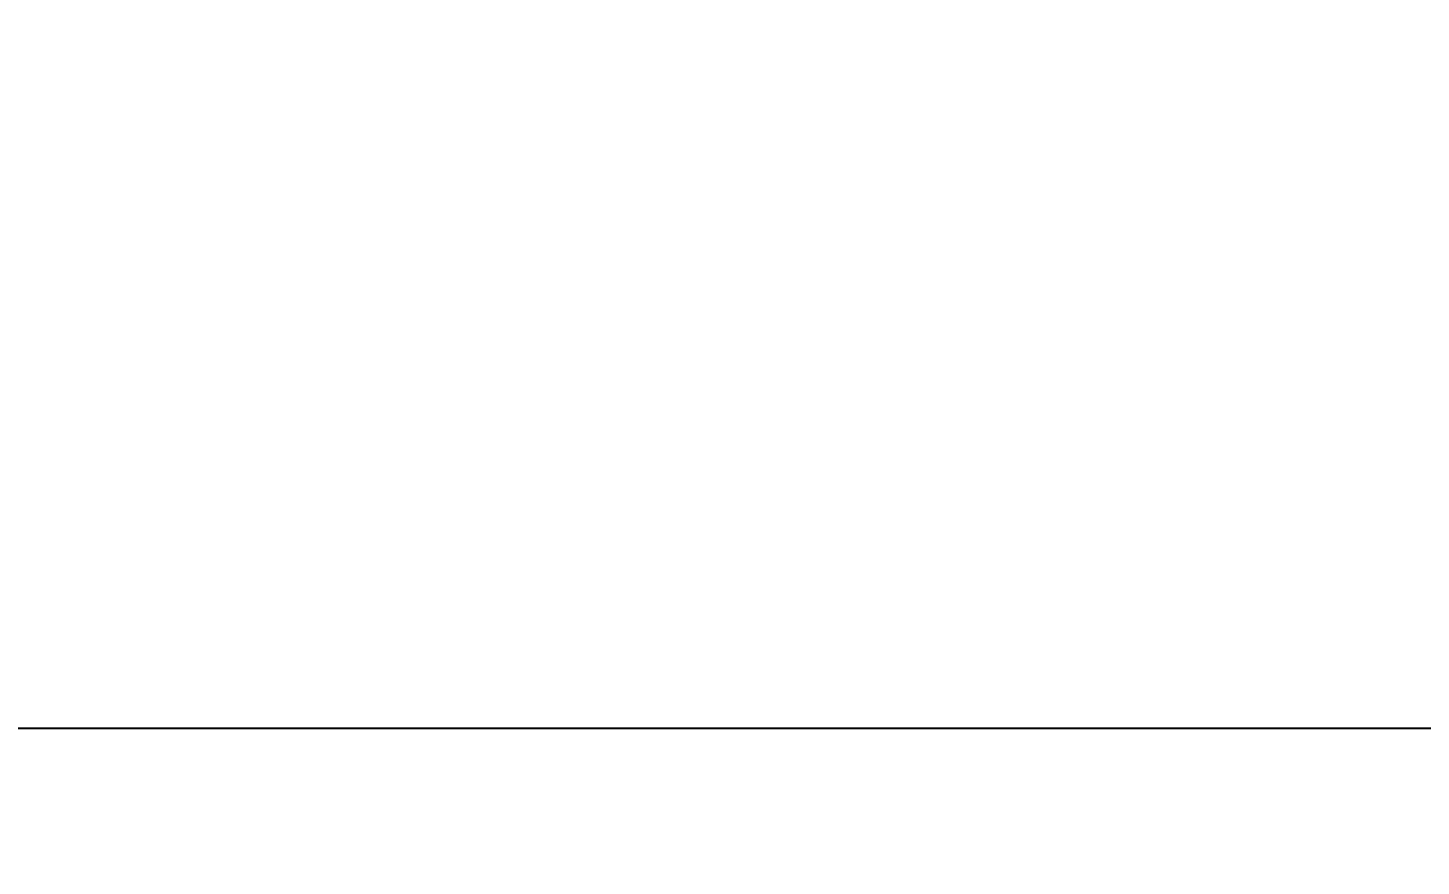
# Model space of a CAD drawing. Header units: millimetres. Extents: x -46397 to 283259, y -8690 to 23983.
# Drawn here: x 217820 to 218376, y 419 to 754 of the extents above; entities that cross this region are included whole.
import ezdxf
from ezdxf import colors
from ezdxf.entities.mleader import LeaderData, LeaderLine
from ezdxf.math import Vec2, Vec3

# ---------------------------------------------------------------- set-up
doc = ezdxf.new("R2010")
doc.units = ezdxf.units.MM
doc.layers.add('Dtext', color=255, linetype='Continuous', lineweight=20)
doc.styles.add('Chu va so', font='arial.ttf')
doc.styles.get("Standard").update_dxf_attribs({"font": 'isocp.shx', "width": 0.8})
doc.styles.add('TCVN', font='arial.ttf')

# ---------------------------------------------------------------- blocks, each defined once
blk = doc.blocks.new('_Dot')
at = {"color": 0, "linetype": 'ByBlock', "lineweight": -2}
blk.add_line((-0.5, 0), (-1, 0), dxfattribs=at)
at = {"color": 0, "linetype": 'ByBlock', "const_width": 0.5}
blk.add_lwpolyline([(-0.25, 0, 1), (0.25, 0, 1)], format="xyb", close=True, dxfattribs=at)
blk = doc.blocks.new('*U2445')
at = {"lineweight": 25}
for points in [[(0, 0), (4693.427836092407, 0), (4693.427836092407, 3074.440533746939), (0, 3074.440533746939)], [(0, 0), (3548.689355234637, 0), (3548.689355234637, 3074.440533746939), (0, 3074.440533746939)]]:
    blk.add_lwpolyline(points, close=True, dxfattribs=at)
at = {"layer": 'Dtext', "ltscale": 0.1}
for tag, p, height, style in [('FOR_APPROVAL3', (3783.364720375291, 1153.326696020737, -0.1849252885855333), 24.53004456502313, 'TCVN'), ('REV_3', (3578.925188390155, 1154.765434159389), 20.44170380418595, 'TCVN'), ('REV_2', (3578.925188390155, 1078.449535435818), 20.44170380418595, 'TCVN'), ('FOR_APPROVAL2', (3783.364720375291, 1077.010797296883, -0.1849252885855333), 24.53004456502313, 'TCVN'), ('FOR_APPROVAL1', (3783.364720375291, 1000.694901890373, -0.1769766763684764), 24.53004456502313, 'TCVN'), ('REV_1', (3578.925188279587, 1002.133636711971), 20.44170380418595, 'TCVN'), ('NGUOI_VE', (4001.165317695511, 924.7272402916037, -0.1718074640625468), 24.53004456502313, 'TCVN'), ('NGUOI_KIEM_2', (4217.934983843571, 924.7272402916037, -0.1996694552420976), 24.53004456502313, 'TCVN'), ('NGUOI_DUYET', (4479.778584790191, 924.7272402916037, -0.1996694552420976), 24.53004456502313, 'TCVN'), ('REV_0', (3578.925188390155, 925.8177379884004), 20.44170380418595, 'TCVN'), ('1.1_A4', (4492.911998347731, 46.55445540257244, -0.1898931706100319), 24.53004456502313, 'Chu va so'), ('A4_A4', (4574.539814573996, 46.55445540257244, -0.1898931706100319), 24.53004456502313, 'Chu va so'), ('REV.', (4641.756977988814, 46.55445540257244, -0.1898931706100319), 24.53004456502313, 'Chu va so')]:
    blk.add_attdef(tag, p, '', height=height, dxfattribs=dict(at, style=style))
for tag, p, height, style, width in [('NGAY_REV03', (3630.73292292778, 1153.326700443477, -0.1849252885855333), 21.25937195635339, 'TCVN', 0.95), ('NGAY_REV02', (3630.73292292778, 1077.010801719914, -0.1849252885855333), 21.25937195635339, 'TCVN', 0.95), ('NGAY_REV01', (3630.73292292778, 1000.69490299606, -0.1849252885855333), 21.25937195635339, 'TCVN', 0.95), ('NGAY_REV0', (3630.73292292778, 924.3790042722135, -0.2008225137106178), 21.25937195635339, 'TCVN', 0.95), ('DWD.NO', (3628.832651788113, 19.90151634522098, -0.1898931706100319), 32.70672608669751, 'Chu va so', 0.85)]:
    blk.add_attdef(tag, p, '', height=height, dxfattribs=dict(at, style=style, width=width))
at = {"layer": 'Dtext', "lineweight": 25, "ltscale": 0.1, "style": 'Chu va so'}
for tag, p, height in [('PROJECT_CODE', (3865.222981209529, 384.3046450833597), 49.06008913004626), ('TITLE1', (3652.754540306325, 293.0805369645583, -0.1898931706101009), 32.70672608669751), ('TITLE2', (3652.754540306325, 216.1673041168482, -0.1898931706101009), 32.70672608669751), ('TITLE3', (3652.754540306325, 139.8514053932768, -0.1898931706101009), 32.70672608669751)]:
    blk.add_attdef(tag, p, '', height=height, dxfattribs=at)

msp = doc.modelspace()

# ---------------------------------------------------------------- leaders
at = {"color": 3, "ltscale": 5}
ml = msp.add_multileader_mtext('Standard', dxfattribs=at)
ml.set_content('{\\fArial|b0|i0|c0|p34;Khoan lỗ %%C10 cho cùm ống DN200 (theo thực tế)}', color=3)
ml.set_leader_properties(lineweight=9)
ml.set_arrow_properties(name='DOT')
ml.build(insert=Vec2(0, 0))
ml.multileader.update_dxf_attribs({"has_dogleg": 0, "text_left_attachment_type": 5, "text_right_attachment_type": 6, "dogleg_length": 0.1, "arrow_head_size": 17.4, "scale": 300})
ctx = ml.context
ctx.base_point, ctx.scale, ctx.char_height, ctx.arrow_head_size, ctx.landing_gap_size, ctx.plane_origin = Vec3(148509.9630124508, 665.2759780762876), 300, 24, 17.4, 18, Vec3(149312.4264159832, -378.7601148479444)
ctx.left_attachment, ctx.right_attachment = 5, 6
notes = []
notes.append((ctx, [(0, (1, 1, 0), (148878.3302702953, 716.2937134105305), (-1, 0), 30, [(0, [(149054.4221240937, 441.3538840785332)], 0, [])])]))
ctx.mtext.insert, ctx.mtext.width, ctx.mtext.flow_direction = Vec3(148527.9630124508, 747.3496479262194), 309.9931083408397, 5
ml = msp.add_multileader_mtext('Standard', dxfattribs=at)
ml.set_content('{\\fArial|b0|i0|c0|p34;Khoan lỗ %%C10 cho cùm ống DN100 (theo thực tế)}', color=3)
ml.set_leader_properties(lineweight=9)
ml.set_arrow_properties(name='DOT')
ml.build(insert=Vec2(0, 0))
ml.multileader.update_dxf_attribs({"has_dogleg": 0, "text_left_attachment_type": 5, "text_right_attachment_type": 6, "dogleg_length": 0.1, "arrow_head_size": 17.4, "scale": 300})
ctx = ml.context
ctx.base_point, ctx.scale, ctx.char_height, ctx.arrow_head_size, ctx.landing_gap_size, ctx.plane_origin = Vec3(149602.5543889184, 578.0547077444462), 300, 24, 17.4, 18, Vec3(149253.6582158183, -389.587401460627)
ctx.left_attachment, ctx.right_attachment = 5, 6
notes.append((ctx, [(0, (1, 1, 0), (149572.5543889184, 578.0547077444462), (1, 0), 30, [(0, [(149511.6625077079, 430.5265974658505)], 0, [])])]))
ctx.mtext.insert, ctx.mtext.width, ctx.mtext.flow_direction = Vec3(149620.5543889184, 660.128377594378), 306.4046363133917, 5
for ctx, leaders in notes:
    for number, flags, end, landing, length, lines in leaders:
        leader = LeaderData()
        leader.index, (leader.has_last_leader_line, leader.has_dogleg_vector, leader.attachment_direction) = number, flags
        leader.last_leader_point, leader.dogleg_vector, leader.dogleg_length = Vec3(end), Vec3(landing), length
        for number, points, colour, breaks in lines:
            line = LeaderLine()
            line.index, line.vertices, line.color, line.breaks = number, Vec3.list(points), colors.encode_raw_color(colour), breaks
            leader.lines.append(line)
        ctx.leaders.append(leader)

# ---------------------------------------------------------------- next in the draw order: block references
at = {"xscale": 0.9084576280678549, "yscale": 0.9084576280678549, "zscale": 0.9084576280678549}
msp.add_blockref('*U2445', (215626.0280702166, -2319.06152105644, -0.2293685677875873), dxfattribs=at)

doc.saveas('drawing.dxf')
